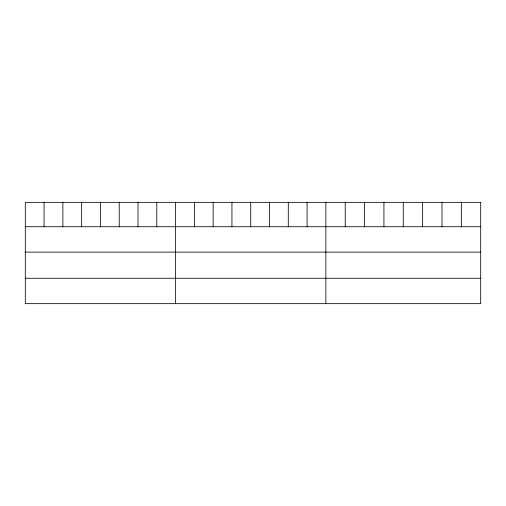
<?xml version="1.0" encoding="UTF-8"?>
<svg xmlns="http://www.w3.org/2000/svg" width="506" height="506" viewBox="0 0 506 506"><rect width="100%" height="100%" fill="white"/><g stroke="black" fill="none" stroke-linecap="round" stroke-linejoin="round"><path stroke-width="0.76" d="M25.3 226.726L480.7 226.726M25.3 252.114L480.7 252.114M25.3 278.268L480.7 278.268M461.345 202.343L461.345 226.726M441.991 202.343L441.991 226.726M422.637 202.343L422.637 226.726M403.282 202.343L403.282 226.726M383.927 202.343L383.927 226.726M364.573 202.343L364.573 226.726M345.218 202.343L345.218 226.726M325.864 202.343L325.864 303.657M307.079 202.343L307.079 226.726M288.293 202.343L288.293 226.726M269.508 202.343L269.508 226.726M250.723 202.343L250.723 226.726M231.938 202.343L231.938 226.726M213.152 202.343L213.152 226.726M194.367 202.343L194.367 226.726M175.582 202.343L175.582 303.657M156.797 202.343L156.797 226.726M138.011 202.343L138.011 226.726M119.226 202.343L119.226 226.726M100.441 202.343L100.441 226.726M81.656 202.343L81.656 226.726M62.87 202.343L62.87 226.726M44.085 202.343L44.085 226.726M480.7 202.343L25.3 202.343L25.3 303.657L480.7 303.657L480.7 202.343"/></g></svg>
